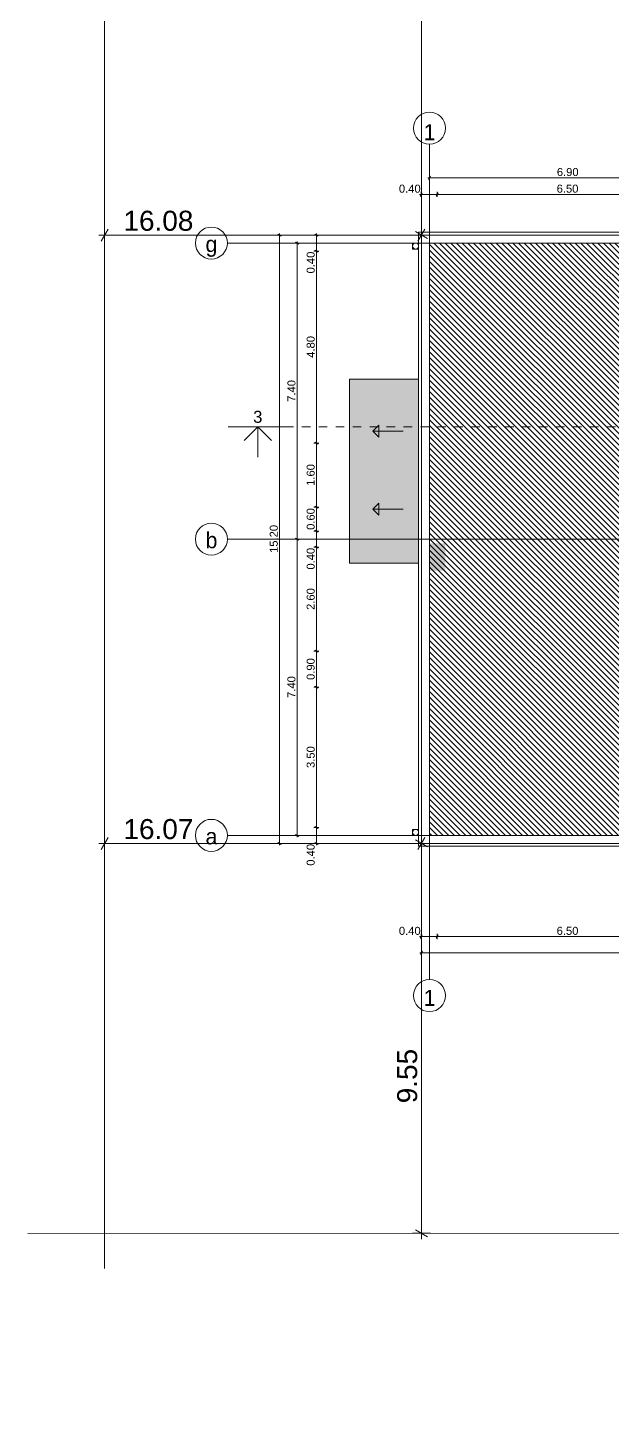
# Model space of a CAD drawing. Header units: millimetres. Extents: x 475206255 to 476720147, y 4620882299 to 4621447368.
# Drawn here: x 475223388 to 475237992, y 4621179317 to 4621213963 of the extents above; entities that cross this region are included whole.
import ezdxf

# ---------------------------------------------------------------- set-up
doc = ezdxf.new("R2010")
doc.units = ezdxf.units.MM
doc.header["$MEASUREMENT"] = 0
doc.linetypes.add('Dashed', pattern=[423.333333, 211.666667, -211.666667])
for name, color, linetype, lineweight in [('0_Pen_No__42_Pen_No__250_Pen_No__5', 5, 'Continuous', 0), ('0_Pen_No__7_Pen_No__250', 7, 'Continuous', 0), ('0_Pen_No__7_Pen_No__4', 7, 'Continuous', 0), ('0_Pen_No__7_Pen_No__7', 7, 'Continuous', 0), ('0_Pen_No__7_Pen_No__8', 8, 'Continuous', 0), ('2D Drafting - General_Pen_No__1_Pen_No__7', 7, 'Continuous', 0), ('2D Drafting - General_Pen_No__250_Pen_No__7_Pen_No__7', 7, 'Continuous', 0), ('Annotation - Text_Pen_No__7_Pen_No__5', 5, 'Continuous', 0), ('gegmebi_Pen_No__7_Pen_No__7', 7, 'Continuous', 0), ('New_._Pen_No__1', 1, 'Continuous', 0), ('New_2D Drafting - General_Pen_No__250_Pen_No__7', 7, 'Continuous', 0), ('New_reg_nak_Pen_No__7', 7, 'Continuous', 0), ('New_shenobebi_Pen_No__1', 1, 'Continuous', 0), ('New_Structural - Bearing_Pen_No__1', 1, 'Continuous', 0), ('New_ნავეთების კონტურები გრგ2_Pen_No__1', 1, 'Continuous', 0), ('zoma_Pen_No__1', 1, 'Continuous', 0), ('zoma_Pen_No__142', 142, 'Continuous', 0), ('zoma_Pen_No__5_Pen_No__5', 5, 'Continuous', 0)]:
    doc.layers.add(name, color=color, linetype=linetype, lineweight=lineweight)
doc.layers.add('0_Pen_No__7_Pen_No__252', color=7, linetype='Continuous', lineweight=0, true_color=0x666666)
doc.layers.add('zoma', color=7, linetype='Continuous')
doc.styles.add('GENERATED_STYLE_1', font='arial.ttf')
doc.styles.add('GENERATED_STYLE_2', font='arial.ttf')
doc.styles.add('GENERATED_STYLE_4', font='ACADMTAV.TTF')
doc.linetypes.add('Break', pattern='A,0,[1,9.10.saxli 29.041.Shx,S=15.679026,R=0,X=0,Y=0],-1975.557214,0', length=1975.557214)
doc.dimstyles.new('GENERATED_STYLE__10', dxfattribs={"dimtxt": 500, "dimasz": 228, "dimexe": 0.18, "dimexo": 3, "dimgap": 0, "dimtad": 1, "dimlfac": 0.001, "dimzin": 0, "dimdsep": 46, "dimtxsty": 'GENERATED_STYLE_2', "dimblk": 'ARROWHEAD_2', "dimblk1": 'ARROWHEAD_2', "dimblk2": 'ARROWHEAD_2', "dimcen": 0.09, "dimclrd": 1, "dimclre": 1, "dimclrt": 1, "dimadec": 0, "dimazin": 0, "dimtfac": 1, "dimtdec": 4, "dimtmove": 0, "dimatfit": 3, "dimfxl": 1, "dimtolj": 1, "dimtzin": 0, "dimarcsym": 0})
doc.dimstyles.new('GENERATED_STYLE__11', dxfattribs={"dimtxt": 500, "dimasz": 228, "dimexe": 0.18, "dimexo": 3, "dimgap": 0, "dimtad": 1, "dimlfac": 0.001, "dimzin": 0, "dimdsep": 46, "dimtxsty": 'GENERATED_STYLE_2', "dimblk": 'ARROWHEAD_2', "dimblk1": 'ARROWHEAD_2', "dimblk2": 'ARROWHEAD_2', "dimcen": 0.09, "dimclrd": 1, "dimclre": 1, "dimclrt": 1, "dimadec": 0, "dimazin": 0, "dimtfac": 1, "dimtdec": 4, "dimtmove": 2, "dimatfit": 3, "dimfxl": 1, "dimtolj": 1, "dimtzin": 0, "dimarcsym": 0})
doc.dimstyles.new('GENERATED_STYLE__12', dxfattribs={"dimtxt": 500, "dimasz": 228, "dimexe": 0.18, "dimexo": 3, "dimgap": 0, "dimtad": 1, "dimtih": 1, "dimtoh": 1, "dimlfac": 0.001, "dimzin": 0, "dimdsep": 46, "dimtxsty": 'GENERATED_STYLE_2', "dimblk": 'ARROWHEAD_2', "dimblk1": 'ARROWHEAD_2', "dimblk2": 'ARROWHEAD_2', "dimcen": 0.09, "dimclrd": 1, "dimclre": 1, "dimclrt": 1, "dimadec": 0, "dimazin": 0, "dimtfac": 1, "dimtdec": 4, "dimtmove": 2, "dimatfit": 3, "dimfxl": 1, "dimtolj": 1, "dimtzin": 0, "dimarcsym": 0})
doc.dimstyles.new('GENERATED_STYLE__3', dxfattribs={"dimtxt": 200, "dimasz": 64.421331, "dimexe": 0.18, "dimexo": 3, "dimgap": 0, "dimtad": 1, "dimtih": 1, "dimtoh": 1, "dimlfac": 0.001, "dimzin": 0, "dimdsep": 46, "dimtxsty": 'GENERATED_STYLE_2', "dimblk": 'ARROWHEAD_2', "dimblk1": 'ARROWHEAD_2', "dimblk2": 'ARROWHEAD_2', "dimcen": 0.09, "dimclrd": 142, "dimclre": 142, "dimclrt": 142, "dimadec": 0, "dimazin": 0, "dimtfac": 1, "dimtdec": 4, "dimtmove": 0, "dimatfit": 3, "dimfxl": 1, "dimtolj": 1, "dimtzin": 0, "dimarcsym": 0})
doc.dimstyles.new('GENERATED_STYLE__9', dxfattribs={"dimtxt": 200, "dimasz": 64.421331, "dimexe": 0.18, "dimexo": 3, "dimgap": 0, "dimtad": 1, "dimlfac": 0.001, "dimzin": 0, "dimdsep": 46, "dimtxsty": 'GENERATED_STYLE_2', "dimblk": 'ARROWHEAD_2', "dimblk1": 'ARROWHEAD_2', "dimblk2": 'ARROWHEAD_2', "dimcen": 0.09, "dimclrd": 142, "dimclre": 142, "dimclrt": 142, "dimadec": 0, "dimazin": 0, "dimtfac": 1, "dimtdec": 4, "dimtmove": 0, "dimatfit": 3, "dimfxl": 1, "dimtolj": 1, "dimtzin": 0, "dimarcsym": 0})

# ---------------------------------------------------------------- blocks, each defined once
blk = doc.blocks.new('*D213', base_point=(475826096, 4621095193))
at = {"layer": 'zoma_Pen_No__142', "color": 142, "linetype": 'Continuous', "lineweight": 0, "transparency": 16777216}
for p, q in [((475230182, 4621201183), (475230055, 4621201183)), ((475230076, 4621201207), (475230161, 4621201158)), ((475230118, 4621193783), (475230118, 4621201183)), ((475230182, 4621193783), (475230055, 4621193783)), ((475230076, 4621193807), (475230161, 4621193758)), ((475230118, 4621193741), (475230118, 4621193783))]:
    blk.add_line(p, q, dxfattribs=at)
at = {"layer": 'zoma_Pen_No__142', "color": 142, "lineweight": 0, "transparency": 16777216, "insert": (475230078, 4621197216), "char_height": 200, "attachment_point": 7, "rotation": 90, "style": 'GENERATED_STYLE_2'}
blk.add_mtext('\\A1;{\\pql;\\fArial|b0|i0|c204|p0;\\W1.000000;7.40}', dxfattribs=at)
blk = doc.blocks.new('ARROWHEAD_2')
at = {"color": 0, "linetype": 'Continuous', "lineweight": 0}
for p, q in [((0, 0), (-1, 0)), ((-0.38, -0.66), (0.38, 0.66))]:
    blk.add_line(p, q, dxfattribs=at)
blk = doc.blocks.new('*D214', base_point=(475826096, 4621095193))
at = {"layer": 'zoma_Pen_No__142', "color": 142, "linetype": 'Continuous', "lineweight": 0, "transparency": 16777216}
for p, q in [((475230182, 4621208583), (475230055, 4621208583)), ((475230161, 4621208558), (475230076, 4621208607)), ((475230118, 4621208583), (475230118, 4621208624)), ((475230118, 4621201183), (475230118, 4621208583)), ((475230182, 4621201183), (475230055, 4621201183)), ((475230076, 4621201207), (475230161, 4621201158))]:
    blk.add_line(p, q, dxfattribs=at)
at = {"layer": 'zoma_Pen_No__142', "color": 142, "lineweight": 0, "transparency": 16777216, "insert": (475230078, 4621204616), "char_height": 200, "attachment_point": 7, "rotation": 90, "style": 'GENERATED_STYLE_2'}
blk.add_mtext('\\A1;{\\pql;\\fArial|b0|i0|c204|p0;\\W1.000000;7.40}', dxfattribs=at)
blk = doc.blocks.new('*D215', base_point=(475826096, 4621095193))
at = {"layer": 'zoma_Pen_No__142', "color": 142, "linetype": 'Continuous', "lineweight": 0, "transparency": 16777216}
for p, q in [((475229741, 4621208783), (475229613, 4621208783)), ((475229719, 4621208758), (475229635, 4621208807)), ((475229677, 4621208783), (475229677, 4621208824)), ((475229677, 4621193583), (475229677, 4621208783)), ((475229741, 4621193583), (475229613, 4621193583)), ((475229635, 4621193607), (475229719, 4621193558)), ((475229677, 4621193541), (475229677, 4621193583))]:
    blk.add_line(p, q, dxfattribs=at)
at = {"layer": 'zoma_Pen_No__142', "color": 142, "lineweight": 0, "transparency": 16777216, "insert": (475229637, 4621200840), "char_height": 200, "attachment_point": 7, "rotation": 90, "style": 'GENERATED_STYLE_2'}
blk.add_mtext('\\A1;{\\pql;\\fArial|b0|i0|c204|p0;\\W1.000000;15.20}', dxfattribs=at)
blk = doc.blocks.new('*D216', base_point=(475826096, 4621095193))
at = {"layer": 'zoma_Pen_No__142', "color": 142, "linetype": 'Continuous', "lineweight": 0, "transparency": 16777216}
for p, q in [((475230663, 4621193983), (475230536, 4621193983)), ((475230557, 4621194007), (475230642, 4621193958)), ((475230599, 4621193583), (475230599, 4621193983)), ((475230663, 4621193583), (475230536, 4621193583)), ((475230557, 4621193607), (475230642, 4621193558)), ((475230599, 4621193541), (475230599, 4621193583))]:
    blk.add_line(p, q, dxfattribs=at)
at = {"layer": 'zoma_Pen_No__142', "color": 142, "lineweight": 0, "transparency": 16777216, "insert": (475230559, 4621193024), "char_height": 200, "attachment_point": 7, "rotation": 90, "style": 'GENERATED_STYLE_2'}
blk.add_mtext('\\A1;{\\pql;\\fArial|b0|i0|c204|p0;\\W1.000000;0.40}', dxfattribs=at)
blk = doc.blocks.new('*D217', base_point=(475826096, 4621095193))
at = {"layer": 'zoma_Pen_No__142', "color": 142, "linetype": 'Continuous', "lineweight": 0, "transparency": 16777216}
for p, q in [((475230663, 4621197483), (475230536, 4621197483)), ((475230557, 4621197507), (475230642, 4621197458)), ((475230599, 4621193983), (475230599, 4621197483)), ((475230663, 4621193983), (475230536, 4621193983)), ((475230557, 4621194007), (475230642, 4621193958))]:
    blk.add_line(p, q, dxfattribs=at)
at = {"layer": 'zoma_Pen_No__142', "color": 142, "lineweight": 0, "transparency": 16777216, "insert": (475230559, 4621195466), "char_height": 200, "attachment_point": 7, "rotation": 90, "style": 'GENERATED_STYLE_2'}
blk.add_mtext('\\A1;{\\pql;\\fArial|b0|i0|c204|p0;\\W1.000000;3.50}', dxfattribs=at)
blk = doc.blocks.new('*D218', base_point=(475826096, 4621095193))
at = {"layer": 'zoma_Pen_No__142', "color": 142, "linetype": 'Continuous', "lineweight": 0, "transparency": 16777216}
for p, q in [((475230557, 4621198407), (475230642, 4621198358)), ((475230663, 4621198383), (475230536, 4621198383)), ((475230599, 4621197483), (475230599, 4621198383)), ((475230663, 4621197483), (475230536, 4621197483)), ((475230557, 4621197507), (475230642, 4621197458))]:
    blk.add_line(p, q, dxfattribs=at)
at = {"layer": 'zoma_Pen_No__142', "color": 142, "lineweight": 0, "transparency": 16777216, "insert": (475230559, 4621197666), "char_height": 200, "attachment_point": 7, "rotation": 90, "style": 'GENERATED_STYLE_2'}
blk.add_mtext('\\A1;{\\pql;\\fArial|b0|i0|c204|p0;\\W1.000000;0.90}', dxfattribs=at)
blk = doc.blocks.new('*D219', base_point=(475826096, 4621095193))
at = {"layer": 'zoma_Pen_No__142', "color": 142, "linetype": 'Continuous', "lineweight": 0, "transparency": 16777216}
for p, q in [((475230663, 4621200983), (475230536, 4621200983)), ((475230557, 4621201007), (475230642, 4621200958)), ((475230599, 4621198383), (475230599, 4621200983)), ((475230557, 4621198407), (475230642, 4621198358)), ((475230663, 4621198383), (475230536, 4621198383))]:
    blk.add_line(p, q, dxfattribs=at)
at = {"layer": 'zoma_Pen_No__142', "color": 142, "lineweight": 0, "transparency": 16777216, "char_height": 200, "attachment_point": 7, "rotation": 90, "style": 'GENERATED_STYLE_2'}
for s, insert in [('\\A1;{\\pql;\\fArial|b0|i0|c204|p0;\\W1.000000;0.40}', (475230559, 4621200424)), ('\\A1;{\\pql;\\fArial|b0|i0|c204|p0;\\W1.000000;2.60}', (475230559, 4621199416))]:
    blk.add_mtext(s, dxfattribs=dict(at, insert=insert))
blk = doc.blocks.new('*D220', base_point=(475826096, 4621095193))
at = {"layer": 'zoma_Pen_No__142', "color": 142, "linetype": 'Continuous', "lineweight": 0, "transparency": 16777216}
for p, q in [((475230663, 4621201383), (475230536, 4621201383)), ((475230557, 4621201407), (475230642, 4621201358)), ((475230599, 4621200983), (475230599, 4621201383)), ((475230663, 4621200983), (475230536, 4621200983)), ((475230557, 4621201007), (475230642, 4621200958))]:
    blk.add_line(p, q, dxfattribs=at)
blk = doc.blocks.new('*D221', base_point=(475826096, 4621095193))
at = {"layer": 'zoma_Pen_No__142', "color": 142, "linetype": 'Continuous', "lineweight": 0, "transparency": 16777216}
for p, q in [((475230663, 4621201983), (475230536, 4621201983)), ((475230557, 4621202007), (475230642, 4621201958)), ((475230599, 4621201383), (475230599, 4621201983)), ((475230663, 4621201383), (475230536, 4621201383)), ((475230557, 4621201407), (475230642, 4621201358))]:
    blk.add_line(p, q, dxfattribs=at)
at = {"layer": 'zoma_Pen_No__142', "color": 142, "lineweight": 0, "transparency": 16777216, "insert": (475230559, 4621201416), "char_height": 200, "attachment_point": 7, "rotation": 90, "style": 'GENERATED_STYLE_2'}
blk.add_mtext('\\A1;{\\pql;\\fArial|b0|i0|c204|p0;\\W1.000000;0.60}', dxfattribs=at)
blk = doc.blocks.new('*D222', base_point=(475826096, 4621095193))
at = {"layer": 'zoma_Pen_No__142', "color": 142, "linetype": 'Continuous', "lineweight": 0, "transparency": 16777216}
for p, q in [((475230557, 4621203607), (475230642, 4621203558)), ((475230663, 4621203583), (475230536, 4621203583)), ((475230599, 4621201983), (475230599, 4621203583)), ((475230663, 4621201983), (475230536, 4621201983)), ((475230557, 4621202007), (475230642, 4621201958))]:
    blk.add_line(p, q, dxfattribs=at)
at = {"layer": 'zoma_Pen_No__142', "color": 142, "lineweight": 0, "transparency": 16777216, "insert": (475230559, 4621202516), "char_height": 200, "attachment_point": 7, "rotation": 90, "style": 'GENERATED_STYLE_2'}
blk.add_mtext('\\A1;{\\pql;\\fArial|b0|i0|c204|p0;\\W1.000000;1.60}', dxfattribs=at)
blk = doc.blocks.new('*D223', base_point=(475826096, 4621095193))
at = {"layer": 'zoma_Pen_No__142', "color": 142, "linetype": 'Continuous', "lineweight": 0, "transparency": 16777216}
for p, q in [((475230663, 4621208383), (475230536, 4621208383)), ((475230557, 4621208407), (475230642, 4621208358)), ((475230599, 4621203583), (475230599, 4621208383)), ((475230557, 4621203607), (475230642, 4621203558)), ((475230663, 4621203583), (475230536, 4621203583))]:
    blk.add_line(p, q, dxfattribs=at)
at = {"layer": 'zoma_Pen_No__142', "color": 142, "lineweight": 0, "transparency": 16777216, "char_height": 200, "attachment_point": 7, "rotation": 90, "style": 'GENERATED_STYLE_2'}
for s, insert in [('\\A1;{\\pql;\\fArial|b0|i0|c204|p0;\\W1.000000;0.40}', (475230559, 4621207824)), ('\\A1;{\\pql;\\fArial|b0|i0|c204|p0;\\W1.000000;4.80}', (475230559, 4621205716))]:
    blk.add_mtext(s, dxfattribs=dict(at, insert=insert))
blk = doc.blocks.new('*D224', base_point=(475826096, 4621095193))
at = {"layer": 'zoma_Pen_No__142', "color": 142, "linetype": 'Continuous', "lineweight": 0, "transparency": 16777216}
for p, q in [((475230663, 4621208783), (475230536, 4621208783)), ((475230642, 4621208758), (475230557, 4621208807)), ((475230599, 4621208783), (475230599, 4621208824)), ((475230599, 4621208383), (475230599, 4621208783)), ((475230663, 4621208383), (475230536, 4621208383)), ((475230557, 4621208407), (475230642, 4621208358))]:
    blk.add_line(p, q, dxfattribs=at)
blk = doc.blocks.new('*D227', base_point=(475826096, 4621095193))
at = {"layer": 'zoma_Pen_No__142', "color": 142, "linetype": 'Continuous', "lineweight": 0, "transparency": 16777216}
for p, q in [((475298666, 4621208783), (475298539, 4621208783)), ((475298645, 4621208758), (475298560, 4621208807)), ((475298602, 4621208783), (475298602, 4621208824)), ((475298602, 4621193583), (475298602, 4621208783)), ((475298666, 4621193583), (475298539, 4621193583)), ((475298560, 4621193607), (475298645, 4621193558)), ((475298602, 4621193541), (475298602, 4621193583))]:
    blk.add_line(p, q, dxfattribs=at)
at = {"layer": 'zoma_Pen_No__142', "color": 142, "lineweight": 0, "transparency": 16777216, "insert": (475298562, 4621200840), "char_height": 200, "attachment_point": 7, "rotation": 90, "style": 'GENERATED_STYLE_2'}
blk.add_mtext('\\A1;{\\pql;\\fArial|b0|i0|c204|p0;\\W1.000000;15.20}', dxfattribs=at)
blk = doc.blocks.new('*D228', base_point=(475826096, 4621095193))
at = {"layer": 'zoma_Pen_No__142', "color": 142, "linetype": 'Continuous', "lineweight": 0, "transparency": 16777216}
for p, q in [((475297877, 4621193983), (475297750, 4621193983)), ((475297771, 4621194007), (475297856, 4621193958)), ((475297813, 4621193583), (475297813, 4621193983)), ((475297877, 4621193583), (475297750, 4621193583)), ((475297771, 4621193607), (475297856, 4621193558)), ((475297813, 4621193541), (475297813, 4621193583))]:
    blk.add_line(p, q, dxfattribs=at)
at = {"layer": 'zoma_Pen_No__142', "color": 142, "lineweight": 0, "transparency": 16777216, "insert": (475297773, 4621193024), "char_height": 200, "attachment_point": 7, "rotation": 90, "style": 'GENERATED_STYLE_2'}
blk.add_mtext('\\A1;{\\pql;\\fArial|b0|i0|c204|p0;\\W1.000000;0.40}', dxfattribs=at)
blk = doc.blocks.new('*D229', base_point=(475826096, 4621095193))
at = {"layer": 'zoma_Pen_No__142', "color": 142, "linetype": 'Continuous', "lineweight": 0, "transparency": 16777216}
for p, q in [((475297877, 4621197483), (475297750, 4621197483)), ((475297771, 4621197507), (475297856, 4621197458)), ((475297813, 4621193983), (475297813, 4621197483)), ((475297877, 4621193983), (475297750, 4621193983)), ((475297771, 4621194007), (475297856, 4621193958))]:
    blk.add_line(p, q, dxfattribs=at)
at = {"layer": 'zoma_Pen_No__142', "color": 142, "lineweight": 0, "transparency": 16777216, "insert": (475297773, 4621195466), "char_height": 200, "attachment_point": 7, "rotation": 90, "style": 'GENERATED_STYLE_2'}
blk.add_mtext('\\A1;{\\pql;\\fArial|b0|i0|c204|p0;\\W1.000000;3.50}', dxfattribs=at)
blk = doc.blocks.new('*D230', base_point=(475826096, 4621095193))
at = {"layer": 'zoma_Pen_No__142', "color": 142, "linetype": 'Continuous', "lineweight": 0, "transparency": 16777216}
for p, q in [((475297771, 4621198407), (475297856, 4621198358)), ((475297877, 4621198383), (475297750, 4621198383)), ((475297813, 4621197483), (475297813, 4621198383)), ((475297877, 4621197483), (475297750, 4621197483)), ((475297771, 4621197507), (475297856, 4621197458))]:
    blk.add_line(p, q, dxfattribs=at)
at = {"layer": 'zoma_Pen_No__142', "color": 142, "lineweight": 0, "transparency": 16777216, "insert": (475297773, 4621197666), "char_height": 200, "attachment_point": 7, "rotation": 90, "style": 'GENERATED_STYLE_2'}
blk.add_mtext('\\A1;{\\pql;\\fArial|b0|i0|c204|p0;\\W1.000000;0.90}', dxfattribs=at)
blk = doc.blocks.new('*D231', base_point=(475826096, 4621095193))
at = {"layer": 'zoma_Pen_No__142', "color": 142, "linetype": 'Continuous', "lineweight": 0, "transparency": 16777216}
for p, q in [((475297877, 4621200983), (475297750, 4621200983)), ((475297771, 4621201007), (475297856, 4621200958)), ((475297813, 4621198383), (475297813, 4621200983)), ((475297771, 4621198407), (475297856, 4621198358)), ((475297877, 4621198383), (475297750, 4621198383))]:
    blk.add_line(p, q, dxfattribs=at)
at = {"layer": 'zoma_Pen_No__142', "color": 142, "lineweight": 0, "transparency": 16777216, "char_height": 200, "attachment_point": 7, "rotation": 90, "style": 'GENERATED_STYLE_2'}
for s, insert in [('\\A1;{\\pql;\\fArial|b0|i0|c204|p0;\\W1.000000;0.40}', (475297773, 4621200424)), ('\\A1;{\\pql;\\fArial|b0|i0|c204|p0;\\W1.000000;2.60}', (475297773, 4621199416))]:
    blk.add_mtext(s, dxfattribs=dict(at, insert=insert))
blk = doc.blocks.new('*D232', base_point=(475826096, 4621095193))
at = {"layer": 'zoma_Pen_No__142', "color": 142, "linetype": 'Continuous', "lineweight": 0, "transparency": 16777216}
for p, q in [((475297877, 4621201383), (475297750, 4621201383)), ((475297771, 4621201407), (475297856, 4621201358)), ((475297813, 4621200983), (475297813, 4621201383)), ((475297877, 4621200983), (475297750, 4621200983)), ((475297771, 4621201007), (475297856, 4621200958))]:
    blk.add_line(p, q, dxfattribs=at)
blk = doc.blocks.new('*D233', base_point=(475826096, 4621095193))
at = {"layer": 'zoma_Pen_No__142', "color": 142, "linetype": 'Continuous', "lineweight": 0, "transparency": 16777216}
for p, q in [((475297877, 4621201983), (475297750, 4621201983)), ((475297771, 4621202007), (475297856, 4621201958)), ((475297813, 4621201383), (475297813, 4621201983)), ((475297877, 4621201383), (475297750, 4621201383)), ((475297771, 4621201407), (475297856, 4621201358))]:
    blk.add_line(p, q, dxfattribs=at)
at = {"layer": 'zoma_Pen_No__142', "color": 142, "lineweight": 0, "transparency": 16777216, "insert": (475297773, 4621201416), "char_height": 200, "attachment_point": 7, "rotation": 90, "style": 'GENERATED_STYLE_2'}
blk.add_mtext('\\A1;{\\pql;\\fArial|b0|i0|c204|p0;\\W1.000000;0.60}', dxfattribs=at)
blk = doc.blocks.new('*D234', base_point=(475826096, 4621095193))
at = {"layer": 'zoma_Pen_No__142', "color": 142, "linetype": 'Continuous', "lineweight": 0, "transparency": 16777216}
for p, q in [((475297771, 4621203607), (475297856, 4621203558)), ((475297877, 4621203583), (475297750, 4621203583)), ((475297813, 4621201983), (475297813, 4621203583)), ((475297877, 4621201983), (475297750, 4621201983)), ((475297771, 4621202007), (475297856, 4621201958))]:
    blk.add_line(p, q, dxfattribs=at)
at = {"layer": 'zoma_Pen_No__142', "color": 142, "lineweight": 0, "transparency": 16777216, "insert": (475297773, 4621202516), "char_height": 200, "attachment_point": 7, "rotation": 90, "style": 'GENERATED_STYLE_2'}
blk.add_mtext('\\A1;{\\pql;\\fArial|b0|i0|c204|p0;\\W1.000000;1.60}', dxfattribs=at)
blk = doc.blocks.new('*D235', base_point=(475826096, 4621095193))
at = {"layer": 'zoma_Pen_No__142', "color": 142, "linetype": 'Continuous', "lineweight": 0, "transparency": 16777216}
for p, q in [((475297877, 4621208383), (475297750, 4621208383)), ((475297771, 4621208407), (475297856, 4621208358)), ((475297813, 4621203583), (475297813, 4621208383)), ((475297771, 4621203607), (475297856, 4621203558)), ((475297877, 4621203583), (475297750, 4621203583))]:
    blk.add_line(p, q, dxfattribs=at)
at = {"layer": 'zoma_Pen_No__142', "color": 142, "lineweight": 0, "transparency": 16777216, "char_height": 200, "attachment_point": 7, "rotation": 90, "style": 'GENERATED_STYLE_2'}
for s, insert in [('\\A1;{\\pql;\\fArial|b0|i0|c204|p0;\\W1.000000;0.40}', (475297773, 4621207824)), ('\\A1;{\\pql;\\fArial|b0|i0|c204|p0;\\W1.000000;4.80}', (475297773, 4621205716))]:
    blk.add_mtext(s, dxfattribs=dict(at, insert=insert))
blk = doc.blocks.new('*D236', base_point=(475826096, 4621095193))
at = {"layer": 'zoma_Pen_No__142', "color": 142, "linetype": 'Continuous', "lineweight": 0, "transparency": 16777216}
for p, q in [((475297877, 4621208783), (475297750, 4621208783)), ((475297856, 4621208758), (475297771, 4621208807)), ((475297813, 4621208783), (475297813, 4621208824)), ((475297813, 4621208383), (475297813, 4621208783)), ((475297877, 4621208383), (475297750, 4621208383)), ((475297771, 4621208407), (475297856, 4621208358))]:
    blk.add_line(p, q, dxfattribs=at)
blk = doc.blocks.new('*D281', base_point=(475826096, 4621095193))
at = {"layer": 'zoma_Pen_No__1', "color": 1, "linetype": 'Continuous', "lineweight": 0, "transparency": 16777216}
for p, q in [((475233224, 4621225297), (475233224, 4621225444)), ((475233449, 4621225297), (475232999, 4621225297)), ((475233374, 4621225211), (475233074, 4621225384)), ((475233224, 4621208783), (475233224, 4621225297)), ((475233449, 4621208783), (475232999, 4621208783)), ((475233074, 4621208869), (475233374, 4621208696)), ((475233224, 4621208636), (475233224, 4621208783))]:
    blk.add_line(p, q, dxfattribs=at)
at = {"layer": 'zoma_Pen_No__1', "color": 1, "lineweight": 0, "transparency": 16777216, "insert": (475233124, 4621216182), "char_height": 500, "attachment_point": 7, "rotation": 90, "style": 'GENERATED_STYLE_2'}
blk.add_mtext('\\A1;{\\pql;\\fArial|b0|i0|c204|p0;\\W1.000000;16.70}', dxfattribs=at)
blk = doc.blocks.new('*D282', base_point=(475826096, 4621095193))
at = {"layer": 'zoma_Pen_No__1', "color": 1, "linetype": 'Continuous', "lineweight": 0, "transparency": 16777216}
for p, q in [((475233449, 4621193583), (475232999, 4621193583)), ((475233374, 4621193496), (475233074, 4621193669)), ((475233224, 4621193583), (475233224, 4621193730)), ((475233224, 4621183841), (475233224, 4621193583)), ((475233449, 4621183841), (475232999, 4621183841)), ((475233074, 4621183928), (475233374, 4621183754)), ((475233224, 4621183694), (475233224, 4621183841))]:
    blk.add_line(p, q, dxfattribs=at)
at = {"layer": 'zoma_Pen_No__1', "color": 1, "lineweight": 0, "transparency": 16777216, "insert": (475233124, 4621187088), "char_height": 500, "attachment_point": 7, "rotation": 90, "style": 'GENERATED_STYLE_2'}
blk.add_mtext('\\A1;{\\pql;\\fArial|b0|i0|c204|p0;\\W1.000000;9.55}', dxfattribs=at)
blk = doc.blocks.new('*D286', base_point=(475826096, 4621095193))
at = {"layer": 'zoma_Pen_No__1', "color": 1, "linetype": 'Continuous', "lineweight": 0, "transparency": 16777216}
for p, q in [((475225161, 4621208783), (475225308, 4621208783)), ((475225394, 4621208933), (475225221, 4621208633)), ((475225308, 4621208558), (475225308, 4621209008)), ((475225308, 4621208783), (475233224, 4621208783)), ((475233138, 4621208633), (475233311, 4621208933)), ((475233224, 4621208558), (475233224, 4621209008)), ((475233224, 4621208783), (475233371, 4621208783))]:
    blk.add_line(p, q, dxfattribs=at)
at = {"layer": 'zoma_Pen_No__1', "color": 1, "lineweight": 0, "transparency": 16777216, "insert": (475225779, 4621208883), "char_height": 500, "attachment_point": 7, "style": 'GENERATED_STYLE_2'}
blk.add_mtext('\\A1;{\\pql;\\fArial|b0|i0|c204|p0;\\W1.000000;16.08}', dxfattribs=at)
blk = doc.blocks.new('*D287', base_point=(475826096, 4621095193))
at = {"layer": 'zoma_Pen_No__1', "color": 1, "linetype": 'Continuous', "lineweight": 0, "transparency": 16777216}
for p, q in [((475225161, 4621193583), (475225308, 4621193583)), ((475225394, 4621193733), (475225221, 4621193433)), ((475225308, 4621193358), (475225308, 4621193808)), ((475225308, 4621193583), (475233224, 4621193583)), ((475233138, 4621193433), (475233311, 4621193733)), ((475233224, 4621193358), (475233224, 4621193808)), ((475233224, 4621193583), (475233371, 4621193583))]:
    blk.add_line(p, q, dxfattribs=at)
at = {"layer": 'zoma_Pen_No__1', "color": 1, "lineweight": 0, "transparency": 16777216, "insert": (475225779, 4621193683), "char_height": 500, "attachment_point": 7, "style": 'GENERATED_STYLE_2'}
blk.add_mtext('\\A1;{\\pql;\\fArial|b0|i0|c204|p0;\\W1.000000;16.07}', dxfattribs=at)
blk = doc.blocks.new('*D1390', base_point=(475826096, 4621095193))
at = {"layer": 'zoma_Pen_No__142', "color": 142, "linetype": 'Continuous', "lineweight": 0, "transparency": 16777216}
for p, q in [((475233244, 4621209841), (475233195, 4621209757)), ((475233219, 4621209735), (475233219, 4621209863)), ((475233644, 4621209841), (475233595, 4621209757)), ((475233619, 4621209735), (475233619, 4621209863)), ((475233178, 4621209799), (475233219, 4621209799)), ((475233219, 4621209799), (475233619, 4621209799))]:
    blk.add_line(p, q, dxfattribs=at)
at = {"layer": 'zoma_Pen_No__142', "color": 142, "lineweight": 0, "transparency": 16777216, "insert": (475232661, 4621209839), "char_height": 200, "attachment_point": 7, "style": 'GENERATED_STYLE_2'}
blk.add_mtext('\\A1;{\\pql;\\fArial|b0|i0|c204|p0;\\W1.000000;0.40}', dxfattribs=at)
blk = doc.blocks.new('*D1391', base_point=(475826096, 4621095193))
at = {"layer": 'zoma_Pen_No__142', "color": 142, "linetype": 'Continuous', "lineweight": 0, "transparency": 16777216}
for p, q in [((475233644, 4621209841), (475233595, 4621209757)), ((475233619, 4621209735), (475233619, 4621209863)), ((475240144, 4621209841), (475240095, 4621209757)), ((475240119, 4621209735), (475240119, 4621209863)), ((475233619, 4621209799), (475240119, 4621209799))]:
    blk.add_line(p, q, dxfattribs=at)
at = {"layer": 'zoma_Pen_No__142', "color": 142, "lineweight": 0, "transparency": 16777216, "char_height": 200, "attachment_point": 7, "style": 'GENERATED_STYLE_2'}
for s, insert in [('\\A1;{\\pql;\\fArial|b0|i0|c204|p0;\\W1.000000;6.50}', (475236602, 4621209839)), ('\\A1;{\\pql;\\fArial|b0|i0|c204|p0;\\W1.000000;0.40}', (475239561, 4621209839))]:
    blk.add_mtext(s, dxfattribs=dict(at, insert=insert))
blk = doc.blocks.new('*D1413', base_point=(475826096, 4621095193))
at = {"layer": 'zoma_Pen_No__142', "color": 142, "linetype": 'Continuous', "lineweight": 0, "transparency": 16777216}
for p, q in [((475233183, 4621190847), (475233224, 4621190847)), ((475233249, 4621190890), (475233200, 4621190805)), ((475233224, 4621190784), (475233224, 4621190911)), ((475233224, 4621190847), (475295524, 4621190847)), ((475295500, 4621190805), (475295549, 4621190890)), ((475295524, 4621190784), (475295524, 4621190911)), ((475295524, 4621190847), (475295566, 4621190847))]:
    blk.add_line(p, q, dxfattribs=at)
at = {"layer": 'zoma_Pen_No__142', "color": 142, "lineweight": 0, "transparency": 16777216, "insert": (475264031, 4621190887), "char_height": 200, "attachment_point": 7, "style": 'GENERATED_STYLE_2'}
blk.add_mtext('\\A1;{\\pql;\\fArial|b0|i0|c204|p0;\\W1.000000;62.30}', dxfattribs=at)
blk = doc.blocks.new('*D1414', base_point=(475826096, 4621095193))
at = {"layer": 'zoma_Pen_No__142', "color": 142, "linetype": 'Continuous', "lineweight": 0, "transparency": 16777216}
for p, q in [((475233178, 4621191254), (475233219, 4621191254)), ((475233244, 4621191296), (475233195, 4621191212)), ((475233219, 4621191191), (475233219, 4621191318)), ((475233219, 4621191254), (475233619, 4621191254)), ((475233644, 4621191296), (475233595, 4621191212)), ((475233619, 4621191191), (475233619, 4621191318))]:
    blk.add_line(p, q, dxfattribs=at)
at = {"layer": 'zoma_Pen_No__142', "color": 142, "lineweight": 0, "transparency": 16777216, "insert": (475232661, 4621191294), "char_height": 200, "attachment_point": 7, "style": 'GENERATED_STYLE_2'}
blk.add_mtext('\\A1;{\\pql;\\fArial|b0|i0|c204|p0;\\W1.000000;0.40}', dxfattribs=at)
blk = doc.blocks.new('*D1415', base_point=(475826096, 4621095193))
at = {"layer": 'zoma_Pen_No__142', "color": 142, "linetype": 'Continuous', "lineweight": 0, "transparency": 16777216}
for p, q in [((475233644, 4621191296), (475233595, 4621191212)), ((475233619, 4621191191), (475233619, 4621191318)), ((475233619, 4621191254), (475240119, 4621191254)), ((475240144, 4621191296), (475240095, 4621191212)), ((475240119, 4621191191), (475240119, 4621191318))]:
    blk.add_line(p, q, dxfattribs=at)
at = {"layer": 'zoma_Pen_No__142', "color": 142, "lineweight": 0, "transparency": 16777216, "char_height": 200, "attachment_point": 7, "style": 'GENERATED_STYLE_2'}
for s, insert in [('\\A1;{\\pql;\\fArial|b0|i0|c204|p0;\\W1.000000;6.50}', (475236602, 4621191294)), ('\\A1;{\\pql;\\fArial|b0|i0|c204|p0;\\W1.000000;0.40}', (475239561, 4621191294))]:
    blk.add_mtext(s, dxfattribs=dict(at, insert=insert))
blk = doc.blocks.new('*D1437', base_point=(475826096, 4621095193))
at = {"layer": 'zoma_Pen_No__142', "color": 142, "linetype": 'Continuous', "lineweight": 0, "transparency": 16777216}
for p, q in [((475233383, 4621210215), (475233424, 4621210215)), ((475233449, 4621210257), (475233400, 4621210173)), ((475233424, 4621210151), (475233424, 4621210279)), ((475233424, 4621210215), (475240324, 4621210215)), ((475240349, 4621210257), (475240300, 4621210173)), ((475240324, 4621210151), (475240324, 4621210279))]:
    blk.add_line(p, q, dxfattribs=at)
at = {"layer": 'zoma_Pen_No__142', "color": 142, "lineweight": 0, "transparency": 16777216, "insert": (475236607, 4621210255), "char_height": 200, "attachment_point": 7, "style": 'GENERATED_STYLE_2'}
blk.add_mtext('\\A1;{\\pql;\\fArial|b0|i0|c204|p0;\\W1.000000;6.90}', dxfattribs=at)
blk = doc.blocks.new('*D1448', base_point=(475826096, 4621095193))
at = {"layer": 'zoma_Pen_No__142', "color": 142, "linetype": 'Continuous', "lineweight": 0, "transparency": 16777216}
for p, q in [((475233244, 4621259031), (475233195, 4621258946)), ((475233219, 4621258925), (475233219, 4621259052)), ((475233644, 4621259031), (475233595, 4621258946)), ((475233619, 4621258925), (475233619, 4621259052)), ((475233178, 4621258989), (475233219, 4621258989)), ((475233219, 4621258989), (475233619, 4621258989))]:
    blk.add_line(p, q, dxfattribs=at)
at = {"layer": 'zoma_Pen_No__142', "color": 142, "lineweight": 0, "transparency": 16777216, "insert": (475232661, 4621259029), "char_height": 200, "attachment_point": 7, "style": 'GENERATED_STYLE_2'}
blk.add_mtext('\\A1;{\\pql;\\fArial|b0|i0|c204|p0;\\W1.000000;0.40}', dxfattribs=at)
blk = doc.blocks.new('*D1449', base_point=(475826096, 4621095193))
at = {"layer": 'zoma_Pen_No__142', "color": 142, "linetype": 'Continuous', "lineweight": 0, "transparency": 16777216}
for p, q in [((475233644, 4621259031), (475233595, 4621258946)), ((475233619, 4621258925), (475233619, 4621259052)), ((475240144, 4621259031), (475240095, 4621258946)), ((475240119, 4621258925), (475240119, 4621259052)), ((475233619, 4621258989), (475240119, 4621258989))]:
    blk.add_line(p, q, dxfattribs=at)
at = {"layer": 'zoma_Pen_No__142', "color": 142, "lineweight": 0, "transparency": 16777216, "char_height": 200, "attachment_point": 7, "style": 'GENERATED_STYLE_2'}
for s, insert in [('\\A1;{\\pql;\\fArial|b0|i0|c204|p0;\\W1.000000;6.50}', (475236602, 4621259029)), ('\\A1;{\\pql;\\fArial|b0|i0|c204|p0;\\W1.000000;0.40}', (475239561, 4621259029))]:
    blk.add_mtext(s, dxfattribs=dict(at, insert=insert))
blk = doc.blocks.new('*D1472', base_point=(475826096, 4621095193))
at = {"layer": 'zoma_Pen_No__142', "color": 142, "linetype": 'Continuous', "lineweight": 0, "transparency": 16777216}
for p, q in [((475233178, 4621240444), (475233219, 4621240444)), ((475233244, 4621240486), (475233195, 4621240401)), ((475233219, 4621240380), (475233219, 4621240507)), ((475233219, 4621240444), (475233619, 4621240444)), ((475233644, 4621240486), (475233595, 4621240401)), ((475233619, 4621240380), (475233619, 4621240507))]:
    blk.add_line(p, q, dxfattribs=at)
at = {"layer": 'zoma_Pen_No__142', "color": 142, "lineweight": 0, "transparency": 16777216, "insert": (475232661, 4621240484), "char_height": 200, "attachment_point": 7, "style": 'GENERATED_STYLE_2'}
blk.add_mtext('\\A1;{\\pql;\\fArial|b0|i0|c204|p0;\\W1.000000;0.40}', dxfattribs=at)
blk = doc.blocks.new('*D1473', base_point=(475826096, 4621095193))
at = {"layer": 'zoma_Pen_No__142', "color": 142, "linetype": 'Continuous', "lineweight": 0, "transparency": 16777216}
for p, q in [((475233644, 4621240486), (475233595, 4621240401)), ((475233619, 4621240380), (475233619, 4621240507)), ((475233619, 4621240444), (475240119, 4621240444)), ((475240144, 4621240486), (475240095, 4621240401)), ((475240119, 4621240380), (475240119, 4621240507))]:
    blk.add_line(p, q, dxfattribs=at)
at = {"layer": 'zoma_Pen_No__142', "color": 142, "lineweight": 0, "transparency": 16777216, "char_height": 200, "attachment_point": 7, "style": 'GENERATED_STYLE_2'}
for s, insert in [('\\A1;{\\pql;\\fArial|b0|i0|c204|p0;\\W1.000000;6.50}', (475236602, 4621240484)), ('\\A1;{\\pql;\\fArial|b0|i0|c204|p0;\\W1.000000;0.40}', (475239561, 4621240484))]:
    blk.add_mtext(s, dxfattribs=dict(at, insert=insert))

msp = doc.modelspace()

# ---------------------------------------------------------------- hatches: boundary and pattern name
at = {"layer": '0_Pen_No__7_Pen_No__252', "linetype": 'Continuous', "lineweight": 0, "true_color": 0x666666}
h = msp.add_hatch(dxfattribs=at)
h.set_pattern_fill('COMMON_BRICK', color=251, style=0, pattern_type=2)
h.set_pattern_definition([(315, (475228378.01, 4621214867.63), (70.71068, 70.71068), [])])
h.paths.add_polyline_path([(475233424.343, 4621208582.826), (475253724.379, 4621208582.826), (475253724.379, 4621193782.825), (475233424.343, 4621193782.825)])
h.paths.add_polyline_path([(475245524.343, 4621203342.758), (475245524.343, 4621205942.758), (475245124.343, 4621205942.758), (475245124.343, 4621208142.793), (475243224.343, 4621208142.793), (475243224.343, 4621205182.826), (475243224.343, 4621203342.758)], flags=0)
at = {"layer": '0_Pen_No__7_Pen_No__8', "linetype": 'Continuous', "lineweight": 0, "true_color": 0xb9b9b9}
msp.add_hatch(color=9, dxfattribs=at).paths.add_polyline_path([(475231424.488, 4621200582.826), (475231424.488, 4621205182.822), (475233154.396, 4621205182.827), (475233154.41, 4621200582.831)])
at = {"layer": 'New_2D Drafting - General_Pen_No__250_Pen_No__7', "linetype": 'Continuous', "lineweight": 0}
msp.add_hatch(color=7, dxfattribs=at).paths.add_polyline_path([(475233824.343, 4621200392.645), (475233424.343, 4621200392.645), (475233424.343, 4621201082.833), (475233824.343, 4621201082.833)])

# ---------------------------------------------------------------- linework, layer by layer
at = {"layer": '0_Pen_No__42_Pen_No__250_Pen_No__5', "color": 5, "linetype": 'Continuous', "lineweight": 0}
for centre in [(475233424.343, 4621211453.816), (475233424.343, 4621211453.816), (475227975.834, 4621208582.833), (475227975.834, 4621208582.833), (475227975.834, 4621201182.833), (475227975.834, 4621201182.833), (475227975.834, 4621193782.833), (475227975.834, 4621193782.833), (475233424.343, 4621189778.824), (475233424.343, 4621189778.824)]:
    msp.add_circle(centre, 400, dxfattribs=at)
at = {"layer": '0_Pen_No__7_Pen_No__250', "color": 7, "linetype": 'Continuous', "lineweight": 0, "flags": 128}
for points in [[(475232763.662, 4621203885.751), (475232013.662, 4621203885.751), (475232163.662, 4621203735.751), (475232163.662, 4621204035.751), (475232013.662, 4621203885.751)], [(475232763.662, 4621201931.156), (475232013.662, 4621201931.156), (475232163.662, 4621201781.156), (475232163.662, 4621202081.156), (475232013.662, 4621201931.156)]]:
    msp.add_lwpolyline(points, close=True, dxfattribs=at)
at = {"layer": '0_Pen_No__7_Pen_No__4', "color": 7, "linetype": 'Continuous', "lineweight": 0, "flags": 128}
msp.add_lwpolyline([(475233424.343, 4621208582.826), (475253724.379, 4621208582.826), (475253724.379, 4621193782.825), (475233424.343, 4621193782.825)], close=True, dxfattribs=at)
at = {"layer": '0_Pen_No__7_Pen_No__7', "color": 7, "linetype": 'Continuous', "lineweight": 0, "flags": 128}
msp.add_lwpolyline([(475231424.488, 4621200582.826), (475231424.488, 4621205182.822), (475233154.396, 4621205182.827), (475233154.41, 4621200582.831)], close=True, dxfattribs=at)
at = {"layer": '2D Drafting - General_Pen_No__1_Pen_No__7', "color": 7, "linetype": 'Continuous', "lineweight": 0}
for centre in [(475233079.246, 4621208507.826), (475233079.558, 4621193857.826)]:
    msp.add_circle(centre, 75, dxfattribs=at)
at = {"layer": '2D Drafting - General_Pen_No__250_Pen_No__7_Pen_No__7', "color": 7, "linetype": 'Continuous', "lineweight": 0, "flags": 128}
for points in [[(475233224.343, 4621193582.833), (475233224.343, 4621208782.833), (475253924.343, 4621208782.833), (475253924.343, 4621193582.826)], [(475233424.343, 4621193782.826), (475253724.379, 4621193782.826), (475253724.379, 4621208582.826), (475233424.343, 4621208582.826)]]:
    msp.add_lwpolyline(points, close=True, dxfattribs=at)
at = {"layer": 'gegmebi_Pen_No__7_Pen_No__7', "color": 7, "linetype": 'Continuous', "lineweight": 0}
for p, q in [((475233004.246, 4621208432.826), (475233004.246, 4621208582.826)), ((475233004.246, 4621208582.826), (475233154.246, 4621208582.826)), ((475233154.246, 4621208582.826), (475233154.246, 4621208432.826)), ((475233154.246, 4621208432.826), (475233004.246, 4621208432.826)), ((475233004.558, 4621193782.826), (475233004.558, 4621193932.826)), ((475233004.558, 4621193932.826), (475233154.558, 4621193932.826)), ((475233154.558, 4621193932.826), (475233154.558, 4621193782.826)), ((475233154.558, 4621193782.826), (475233004.558, 4621193782.826))]:
    msp.add_line(p, q, dxfattribs=at)
at = {"layer": 'New_reg_nak_Pen_No__7', "color": 7, "linetype": 'Continuous', "lineweight": 0, "flags": 128}
msp.add_lwpolyline([(475240124.343, 4621208782.833), (475240124.343, 4621208852.833), (475233154.342, 4621208852.833), (475233154.396, 4621200582.828), (475233154.396, 4621193513.179), (475247024.343, 4621193513.179)], dxfattribs=at)
at = {"layer": 'New_shenobebi_Pen_No__1', "color": 1, "linetype": 'Dashed', "lineweight": 0}
msp.add_lwpolyline([(475301569.033, 4621203988.162), (475228397.966, 4621203988.162)], dxfattribs=at)
at = {"layer": 'New_shenobebi_Pen_No__1', "color": 1, "linetype": 'Continuous', "lineweight": 0}
for points in [[(475229871.713, 4621203988.162), (475228397.966, 4621203988.162)], [(475229134.839, 4621203988.162), (475228793.694, 4621203647.017)], [(475229134.839, 4621203988.162), (475229134.839, 4621203235.164)], [(475229134.839, 4621203988.162), (475229475.984, 4621203647.017)]]:
    msp.add_lwpolyline(points, dxfattribs=at)
at = {"layer": 'New_Structural - Bearing_Pen_No__1', "color": 1, "linetype": 'Break', "lineweight": 0}
msp.add_line((475225307.609, 4621226704.501), (475225307.609, 4621182962.911), dxfattribs=at)
at = {"layer": 'New_ნავეთების კონტურები გრგ2_Pen_No__1', "color": 1, "linetype": 'Continuous', "lineweight": 0}
msp.add_lwpolyline([(475223387.701, 4621183838.133), (475307499.103, 4621183862.565)], dxfattribs=at)
at = {"layer": 'zoma_Pen_No__5_Pen_No__5', "color": 5, "linetype": 'Continuous', "lineweight": 0}
for p, q in [((475233424.343, 4621211053.816), (475233424.343, 4621190178.824)), ((475228375.834, 4621208582.833), (475299005.598, 4621208582.833)), ((475228375.834, 4621201182.833), (475299005.598, 4621201182.833)), ((475228375.834, 4621193782.833), (475299005.598, 4621193782.833))]:
    msp.add_line(p, q, dxfattribs=at)

# ---------------------------------------------------------------- texts
at = {"layer": 'Annotation - Text_Pen_No__7_Pen_No__5', "color": 5, "linetype": 'Continuous', "lineweight": 0, "char_height": 400, "attachment_point": 2, "style": 'GENERATED_STYLE_4'}
for s, insert in [('\\A1;{\\pqc;\\fAcadMtavr|b0|i0|c0|p0;\\W1.000000;1}', (475233426.5, 4621211552.854)), ('\\A1;{\\pqc;\\fAcadMtavr|b0|i0|c0|p0;\\W1.000000;g}', (475227977.991, 4621208757.153)), ('\\A1;{\\pqc;\\fAcadMtavr|b0|i0|c0|p0;\\W1.000000;b}', (475227977.991, 4621201357.153)), ('\\A1;{\\pqc;\\fAcadMtavr|b0|i0|c0|p0;\\W1.000000;a}', (475227977.991, 4621193957.153)), ('\\A1;{\\pqc;\\fAcadMtavr|b0|i0|c0|p0;\\W1.000000;1}', (475233426.5, 4621189921.119))]:
    msp.add_mtext(s, dxfattribs=dict(at, insert=insert))
at = {"layer": 'New_._Pen_No__1', "color": 1, "linetype": 'Continuous', "lineweight": 0, "insert": (475229134.839, 4621204391.02), "char_height": 300, "attachment_point": 2, "style": 'GENERATED_STYLE_1'}
msp.add_mtext('\\A1;{\\pqc;\\fArial|b0|i0|c204|p0;\\W1.000000;3}', dxfattribs=at)

# ---------------------------------------------------------------- dimensions: what is measured, and where the dimension line sits
at = {"layer": 'zoma', "color": 142, "linetype": 'Continuous', "lineweight": 0}
for base, p1, p2, picture, middle in [((475233619.369, 4621258988.783), (475233219.369, 4621024556.839), (475233619.369, 4621024556.839), '*D1448', (475232919.948, 4621259128.783)), ((475240119.369, 4621258988.783), (475233619.369, 4621024556.839), (475240119.369, 4621024556.839), '*D1449', (475236861.365, 4621259128.783)), ((475233619.369, 4621240443.837), (475233219.369, 4621006027.167), (475233619.369, 4621006027.167), '*D1472', (475232919.948, 4621240583.837)), ((475240119.369, 4621240443.837), (475233619.369, 4621006027.167), (475240119.369, 4621006027.167), '*D1473', (475236861.365, 4621240583.837)), ((475240324.168, 4621210214.934), (475233424.168, 4621209446.564), (475240324.168, 4621209240.416), '*D1437', (475236866.164, 4621210354.934)), ((475233619.369, 4621209799.032), (475233219.369, 4621024556.839), (475233619.369, 4621024556.839), '*D1390', (475232919.948, 4621209939.032)), ((475240119.369, 4621209799.032), (475233619.369, 4621024556.839), (475240119.369, 4621024556.839), '*D1391', (475236861.365, 4621209939.032)), ((475233619.369, 4621191254.086), (475233219.369, 4621006027.167), (475233619.369, 4621006027.167), '*D1414', (475232919.948, 4621191394.086)), ((475240119.369, 4621191254.086), (475233619.369, 4621006027.167), (475240119.369, 4621006027.167), '*D1415', (475236861.365, 4621191394.086)), ((475295524.24, 4621190847.282), (475233224.168, 4621174415.263), (475295524.24, 4621190847.282), '*D1413', (475264366.031, 4621190987.282))]:
    dim = msp.add_linear_dim(base=base, p1=p1, p2=p2, dimstyle='GENERATED_STYLE__3', dxfattribs=at)
    dim.commit()
    dim.dimension.update_dxf_attribs({"geometry": picture, "text_midpoint": middle, "dimtype": 160})
at = {"layer": 'zoma', "color": 1, "linetype": 'Continuous', "lineweight": 0}
for base, p1, p2, text, dimstyle, picture, middle in [((475233224.343, 4621225297.334), (475233224.343, 4621208782.833), (475233224.336, 4621225297.334), '16.70', 'GENERATED_STYLE__10', '*D281', (475232874.343, 4621217019.651)), ((475233224.336, 4621193582.833), (475233224.336, 4621183840.991), (475233224.343, 4621193582.833), '9.55', 'GENERATED_STYLE__11', '*D282', (475232874.336, 4621187735.738))]:
    dim = msp.add_linear_dim(base=base, p1=p1, p2=p2, angle=90, text=text, dimstyle=dimstyle, dxfattribs=at)
    dim.commit()
    dim.dimension.update_dxf_attribs({"geometry": picture, "text_midpoint": middle, "dimtype": 160, "text_rotation": 90})
for base, p1, p2, text, picture, middle in [((475233224.343, 4621208782.833), (475225307.609, 4621208782.833), (475233224.343, 4621208782.833), '16.08', '*D286', (475226616.294, 4621209132.833)), ((475233224.336, 4621193582.833), (475225307.609, 4621193890.644), (475233224.336, 4621208782.833), '16.07', '*D287', (475226616.29, 4621193932.833))]:
    dim = msp.add_linear_dim(base=base, p1=p1, p2=p2, text=text, dimstyle='GENERATED_STYLE__12', dxfattribs=at)
    dim.commit()
    dim.dimension.update_dxf_attribs({"geometry": picture, "text_midpoint": middle, "dimtype": 160})
at = {"layer": 'zoma', "color": 142, "linetype": 'Continuous', "lineweight": 0}
for base, p1, p2, picture, middle in [((475229677.066, 4621208782.833), (475231349.381, 4621193582.833), (475231349.381, 4621208782.833), '*D215', (475229537.066, 4621201174.66)), ((475230599.219, 4621208782.833), (475231349.381, 4621208382.833), (475231349.381, 4621208782.833), '*D224', (475230459.219, 4621208083.412)), ((475298602.465, 4621208782.833), (475232585.441, 4621193582.833), (475232585.441, 4621208782.833), '*D227', (475298462.465, 4621201174.66)), ((475297813.337, 4621208782.833), (475232585.441, 4621208382.833), (475232585.441, 4621208782.833), '*D236', (475297673.337, 4621208083.412)), ((475230118.164, 4621208582.833), (475229443.071, 4621201182.833), (475229396.513, 4621208582.833), '*D214', (475229978.164, 4621204874.829)), ((475230599.219, 4621208382.833), (475231349.381, 4621203582.835), (475231349.381, 4621208382.833), '*D223', (475230459.219, 4621205974.83)), ((475297813.337, 4621208382.833), (475232585.441, 4621203582.835), (475232585.441, 4621208382.833), '*D235', (475297673.337, 4621205974.83)), ((475230599.219, 4621203582.835), (475231349.637, 4621201982.833), (475231349.381, 4621203582.835), '*D222', (475230459.219, 4621202774.83)), ((475297813.337, 4621203582.835), (475232585.696, 4621201982.833), (475232585.441, 4621203582.835), '*D234', (475297673.337, 4621202774.83)), ((475230599.219, 4621201982.833), (475231349.381, 4621201382.833), (475231349.637, 4621201982.833), '*D221', (475230459.219, 4621201674.829)), ((475297813.337, 4621201982.833), (475232585.441, 4621201382.833), (475232585.696, 4621201982.833), '*D233', (475297673.337, 4621201674.829)), ((475230118.164, 4621201182.833), (475229489.629, 4621193782.833), (475229443.071, 4621201182.833), '*D213', (475229978.164, 4621197474.829)), ((475230599.219, 4621201382.833), (475231349.381, 4621200982.833), (475231349.381, 4621201382.833), '*D220', (475230459.219, 4621200683.412)), ((475297813.337, 4621201382.833), (475232585.441, 4621200982.833), (475232585.441, 4621201382.833), '*D232', (475297673.337, 4621200683.412)), ((475230599.219, 4621200982.833), (475231349.381, 4621198382.833), (475231349.381, 4621200982.833), '*D219', (475230459.219, 4621199674.829)), ((475297813.337, 4621200982.833), (475232585.441, 4621198382.833), (475232585.441, 4621200982.833), '*D231', (475297673.337, 4621199674.829)), ((475230599.219, 4621198382.833), (475231349.381, 4621197482.833), (475231349.381, 4621198382.833), '*D218', (475230459.219, 4621197924.829)), ((475297813.337, 4621198382.833), (475232585.441, 4621197482.833), (475232585.441, 4621198382.833), '*D230', (475297673.337, 4621197924.829)), ((475230599.219, 4621197482.833), (475231349.381, 4621193982.833), (475231349.381, 4621197482.833), '*D217', (475230459.219, 4621195724.829)), ((475297813.337, 4621197482.833), (475232585.441, 4621193982.833), (475232585.441, 4621197482.833), '*D229', (475297673.337, 4621195724.829)), ((475230599.219, 4621193982.833), (475231349.381, 4621193582.833), (475231349.381, 4621193982.833), '*D216', (475230459.219, 4621193283.412)), ((475297813.337, 4621193982.833), (475232585.441, 4621193582.833), (475232585.441, 4621193982.833), '*D228', (475297673.337, 4621193283.412))]:
    dim = msp.add_linear_dim(base=base, p1=p1, p2=p2, angle=90, dimstyle='GENERATED_STYLE__9', dxfattribs=at)
    dim.commit()
    dim.dimension.update_dxf_attribs({"geometry": picture, "text_midpoint": middle, "dimtype": 160, "text_rotation": 90})

doc.saveas('drawing.dxf')
